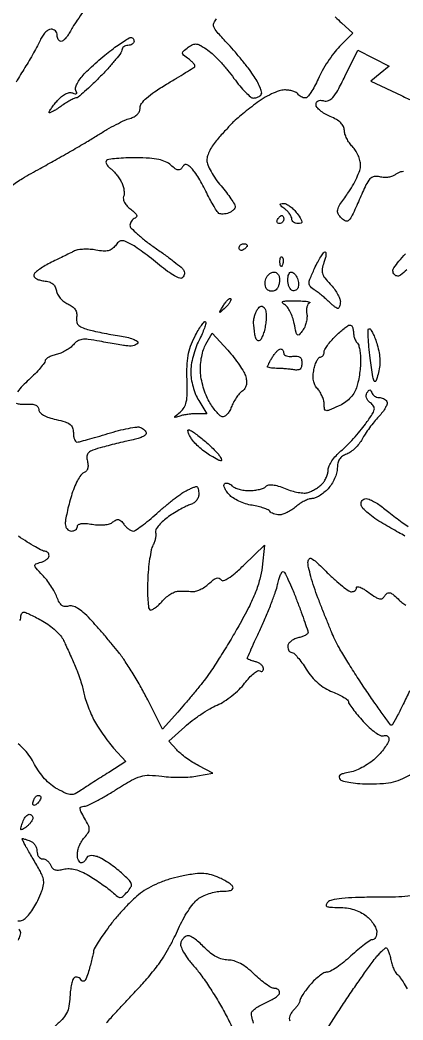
# Model space of a CAD drawing. Extents: x 0 to 102, y 0 to 135.
# Drawn here: x 72.15 to 80.16, y 53.14 to 74.05 of the extents above; entities that cross this region are included whole.
import ezdxf

# ---------------------------------------------------------------- set-up
doc = ezdxf.new("R2010")
doc.units = 0
doc.header["$MEASUREMENT"] = 0

msp = doc.modelspace()

# ---------------------------------------------------------------- linework, layer by layer
for points in [[(81.942555, 74.060804, 0.000008), (81.811531, 74.217701, 0.000008), (81.668242, 74.389272, 0.000009), (81.53325, 74.550898, -0.014905)], [(73.466642, 74.218763, 0.006157), (73.346284, 74.045792, 0.006068), (73.244554, 73.891688, 0.02334), (73.18706, 73.79235, -0.031384), (73.143311, 73.719489, -0.038676), (73.093438, 73.657915, -0.042602), (73.044855, 73.614653, -0.16199), (73.006823, 73.602, -0.153239), (72.975694, 73.61177, -0.098059), (72.949177, 73.639277, -0.080688), (72.931285, 73.680378, -0.062464), (72.9252, 73.7289, 0.100498), (72.915367, 73.777327, 0.098276), (72.88739, 73.818523, 0.097594), (72.845611, 73.846119, 0.097598), (72.796486, 73.8558, 0.143428), (72.739959, 73.839244, 0.055937), (72.676128, 73.787459, 0.049366), (72.615387, 73.712162, 0.043333), (72.567504, 73.62315, -0.018128), (72.514009, 73.510452, -0.007175), (72.432723, 73.359436, -0.00709), (72.3402, 73.198703, -0.008822), (72.249481, 73.0521, 0.007842), (72.15932, 72.907036, 0.006638), (72.068482, 72.750977, 0.006704)], [(78.740874, 74.112169, 0.013253), (78.872047, 73.986929), (79.108395, 73.772955), (78.829747, 73.490972, 0.031142), (78.710753, 73.354526, 0.017604), (78.58325, 73.175822, 0.017522), (78.466911, 72.985844, 0.027414), (78.3819, 72.814096, -0.020069), (78.309747, 72.662778, -0.028415), (78.232805, 72.534967, -0.02781), (78.160774, 72.441058, -0.216524), (78.111943, 72.418401, -0.073845), (78.069525, 72.424356, -0.053569), (78.025424, 72.442687, -0.053708), (77.986357, 72.469891, -0.075552), (77.9589, 72.5022, 0.139463), (77.923294, 72.534717, 0.043066), (77.855099, 72.561708, 0.039311), (77.769936, 72.580056, 0.034322), (77.678957, 72.585979, 0.083158), (77.564723, 72.566424, 0.027563), (77.406987, 72.501478, 0.026231), (77.234828, 72.40784, 0.02503), (77.0706, 72.295329, 0.004835), (76.917236, 72.176213, 0.005338), (76.771231, 72.057973, 0.004981), (76.648703, 71.954485, 0.027097), (76.586073, 71.8943, 0.002213), (76.53208, 71.835958, 0.000657), (76.450052, 71.746295, 0.000659), (76.358148, 71.645304, 0.000711), (76.268823, 71.546605, 0.03583), (76.187146, 71.441913, 0.032309), (76.118093, 71.323054, 0.033805), (76.070302, 71.20814, 0.081817), (76.0554, 71.117682, 0.098784), (76.074729, 71.020803, 0.027255), (76.142379, 70.880165, 0.026412), (76.23817, 70.725895, 0.024873), (76.3515, 70.57933, -0.011023), (76.464913, 70.440761, -0.014982), (76.560621, 70.310564, -0.011835), (76.633557, 70.199304, -0.140054), (76.6476, 70.150153, -0.134766), (76.637814, 70.114505, -0.062154), (76.60808, 70.076192, -0.054991), (76.564525, 70.041201, -0.050171), (76.513066, 70.015277, -0.040875), (76.456442, 69.998706, -0.040269), (76.397592, 69.99146, -0.043249), (76.345097, 69.993794, -0.106069), (76.308885, 70.006694, -0.109858), (76.272576, 70.042073, -0.010036), (76.205214, 70.149643, -0.012601), (76.129882, 70.283001, -0.00954), (76.053762, 70.432884, 0.012642), (75.973192, 70.58912, 0.012487), (75.884511, 70.741738, 0.012441), (75.800286, 70.871355, 0.046104), (75.738048, 70.946266, 0.028217), (75.668385, 71.008481, 0.141831), (75.620577, 71.028176, 0.212048), (75.580635, 71.01543, 0.072729), (75.540671, 70.967865, -0.101447), (75.498821, 70.92346, -0.20215), (75.452459, 70.913389, -0.114293), (75.393091, 70.939378, -0.023839), (75.304678, 71.012036, 0.07813), (75.193631, 71.084731, 0.053404), (75.050106, 71.131811, 0.037567), (74.854737, 71.15838, 0.013897), (74.57694, 71.167349, 0.010006), (74.358479, 71.163956, 0.014218), (74.164647, 71.151538, 0.01018), (74.005813, 71.133551, 0.164529), (73.958209, 71.110009, 0.203526), (73.945886, 71.079495, 0.105376), (73.955336, 71.038713, 0.075929), (73.985519, 70.993561, 0.048746), (74.032464, 70.951333, -0.041277), (74.090895, 70.900328, -0.020901), (74.155992, 70.827417, -0.020609), (74.217318, 70.746047, -0.028819), (74.264678, 70.668279, -0.042927), (74.298698, 70.58861, -0.038948), (74.319966, 70.501674, -0.041166), (74.32645, 70.420569, -0.091228), (74.315114, 70.359806, 0.143439), (74.310246, 70.30019, 0.075393), (74.336237, 70.229852, 0.062192), (74.389027, 70.157249, 0.045741), (74.463467, 70.091104, -0.025013), (74.54474, 70.024698, -0.095732), (74.583855, 69.972689, -0.228407), (74.584042, 69.934096, -0.192361), (74.55375, 69.906076, 0.080781), (74.513324, 69.882521, 0.065626), (74.479064, 69.845814, 0.066544), (74.455902, 69.802071, 0.088754), (74.448, 69.757908, 0.197878), (74.472448, 69.698552, 0.014387), (74.60332, 69.574013, 0.018374), (74.774183, 69.431525, 0.01279), (74.97675, 69.282969, -0.005511), (75.183641, 69.135825, -0.00738), (75.367783, 68.997577, -0.005332), (75.518514, 68.878302, -0.073816), (75.565427, 68.827269, -0.093613), (75.582563, 68.787767, -0.080411), (75.58538, 68.742498, -0.080156), (75.573761, 68.698521, -0.092041), (75.549199, 68.662759, -0.290758), (75.494891, 68.650644, -0.037631), (75.381224, 68.70163, -0.032342), (75.235807, 68.793111, -0.016791), (75.066272, 68.924629, 0.008058), (74.895514, 69.061937, 0.007834), (74.718828, 69.194992, 0.007767), (74.559919, 69.307066, 0.028671), (74.454697, 69.370339, 0.026776), (74.338934, 69.423505, 0.126831), (74.26712, 69.432505, 0.156637), (74.208156, 69.404862, 0.047608), (74.14179, 69.330181, -0.076377), (74.073421, 69.261597, -0.102991), (73.993958, 69.225226, -0.07631), (73.888801, 69.217677, -0.026203), (73.737081, 69.237984, 0.029507), (73.612376, 69.253837, 0.027059), (73.482986, 69.255564, 0.028078), (73.367371, 69.244326, 0.07513), (73.288588, 69.219695, -0.000035), (73.208441, 69.18069, -0.00001), (73.083589, 69.119942, -0.00001), (72.942522, 69.051311, -0.000011), (72.80401, 68.983931, 0.018858), (72.674295, 68.914668, 0.023514), (72.559684, 68.840367, 0.022745), (72.471277, 68.770659, 0.137872), (72.439445, 68.722453, 0.229369), (72.445261, 68.681572, 0.106892), (72.484819, 68.643555, 0.070684), (72.554235, 68.613266, 0.039053), (72.645234, 68.595553, -0.045411), (72.754795, 68.572781, -0.092376), (72.832522, 68.532323, -0.109217), (72.882364, 68.47182, -0.082618), (72.908415, 68.389541, 0.090897), (72.933702, 68.314013, 0.052006), (72.988815, 68.23487, 0.049636), (73.063163, 68.16429, 0.058237), (73.146287, 68.114025, -0.047558), (73.241091, 68.05942, -0.091825), (73.301841, 67.996776, -0.105186), (73.33119, 67.922715, -0.077886), (73.332272, 67.834385, 0.076169), (73.333089, 67.74189, 0.143146), (73.365005, 67.675007, 0.108649), (73.435505, 67.624169, 0.033478), (73.5597, 67.580045, 0.013799), (73.685758, 67.548281, 0.005442), (73.860824, 67.511266, 0.005381), (74.050959, 67.475345, 0.006703), (74.228403, 67.446245, -0.019982), (74.385053, 67.416263, -0.034839), (74.511382, 67.377362, -0.041775), (74.596734, 67.335936, -0.3706), (74.609103, 67.2993, -0.152906), (74.583646, 67.268308, -0.067326), (74.535245, 67.245212, -0.057613), (74.472961, 67.232867, -0.048534), (74.4057, 67.233972, -0.010257), (74.313815, 67.246352, -0.002463), (74.161946, 67.270761, -0.002528), (73.987855, 67.300528, -0.002504), (73.8135, 67.33215, 0.012995), (73.576672, 67.369988, 0.065814), (73.44321, 67.370121, 0.111132), (73.349452, 67.335706, 0.074863), (73.2636, 67.260013, -0.057237), (73.198241, 67.198179, -0.031016), (73.105636, 67.137331, -0.030463), (73.002423, 67.086398, -0.041877), (72.90405, 67.054473, 0.030496), (72.814961, 67.027784, 0.042718), (72.739741, 66.992609, 0.049767), (72.686911, 66.954713, 0.215518), (72.6714, 66.920398, -0.166522), (72.655688, 66.874528, -0.012815), (72.571995, 66.772223, -0.016455), (72.462629, 66.653452, -0.011778), (72.333, 66.52772, 0.015432), (72.203404, 66.400169, 0.02041), (72.094005, 66.275857, 0.018249)], [(71.960314, 70.572081, -0.031012), (72.198587, 70.734999, -0.010294), (72.566619, 70.944326, 0.003831), (72.883734, 71.119308, 0.002995), (73.225418, 71.313977, 0.003028), (73.541351, 71.499051, 0.007388), (73.7712, 71.640208, -0.010613), (73.964855, 71.757424, -0.010844), (74.161946, 71.86545, -0.010658), (74.336944, 71.951799, -0.043728), (74.448, 71.992296, 0.055266), (74.536631, 72.026947, 0.080609), (74.603564, 72.077196, 0.092355), (74.644997, 72.140195, 0.099722), (74.6595, 72.212187, -0.165051), (74.69062, 72.303893, -0.046567), (74.794658, 72.41616, -0.03384), (74.963706, 72.548092, -0.013854), (75.2094, 72.704654, 0.001478), (75.423168, 72.833548, 0.002174), (75.610153, 72.948163, 0.001007), (75.768819, 73.046814, 0.040886), (75.801467, 73.071121, 0.332932), (75.806235, 73.093907, 0.056818), (75.781584, 73.134114, 0.042736), (75.736353, 73.182769, 0.024747), (75.674567, 73.233448, -0.014948), (75.56981, 73.315993, -0.212449), (75.549363, 73.357801, -0.228764), (75.567533, 73.399198, -0.017404), (75.665734, 73.477416, -0.053388), (75.762767, 73.534417, -0.143072), (75.841342, 73.545509, -0.100164), (75.93067, 73.513544, -0.018871), (76.076345, 73.417886, -0.036967), (76.192896, 73.321167, -0.014313), (76.339911, 73.171241, -0.014079), (76.490593, 72.999028, -0.01692), (76.621997, 72.828601, 0.016997), (76.743404, 72.671189, 0.023077), (76.864014, 72.538331, 0.021073), (76.97078, 72.439782, 0.177649), (77.031243, 72.4176, 0.061654), (77.07845, 72.423443, 0.051228), (77.126038, 72.440743, 0.053291), (77.166903, 72.466222, 0.088536), (77.193905, 72.496383, 0.213246), (77.200486, 72.545431, 0.02796), (77.164272, 72.646925, 0.028492), (77.104582, 72.768746, 0.02023), (77.024652, 72.898233, 0.015566), (76.917008, 73.047555, 0.007565), (76.770794, 73.231779, 0.007495), (76.612682, 73.419119, 0.010727), (76.466501, 73.58004, -0.008707), (76.268095, 73.796687, -0.081961), (76.20124, 73.903203, -0.200651), (76.201166, 73.984643, -0.097876), (76.260047, 74.072533, 0.014474)], [(80.169035, 70.879875, 0.05418), (80.108347, 70.87116, 0.051457), (80.046963, 70.848495, 0.059117), (79.994548, 70.814555, -0.090958), (79.935388, 70.781362, -0.047403), (79.852864, 70.76159, -0.045006), (79.761507, 70.756976, -0.051651), (79.67506, 70.769396, 0.101884), (79.555146, 70.774536, 0.170704), (79.467493, 70.726834, 0.073151), (79.382743, 70.599772, 0.00871), (79.242928, 70.29065, -0.005777), (79.098085, 69.965345, -0.08311), (79.027271, 69.861008, -0.302304), (78.960008, 69.845859, -0.105333), (78.872535, 69.902608, -0.072865), (78.802618, 69.996529, -0.186332), (78.792136, 70.079268, -0.086452), (78.840023, 70.187986, -0.008856), (79.000476, 70.419976, 0.024704), (79.10371, 70.579836, 0.02451), (79.190968, 70.749511, 0.025256), (79.252274, 70.905035, 0.081426), (79.2702, 71.01438, 0.063778), (79.257887, 71.110519, 0.039129), (79.220497, 71.218624, 0.038686), (79.165779, 71.321574, 0.054938), (79.101, 71.4024, -0.043577), (79.036248, 71.479543, -0.036568), (78.981503, 71.571266, -0.03808), (78.943869, 71.663115, -0.078347), (78.9318, 71.739665, 0.115847), (78.912731, 71.820865, 0.083043), (78.857818, 71.896649, 0.063182), (78.765797, 71.966875, 0.032482), (78.6357, 72.031448, -0.033063), (78.522358, 72.087869, -0.041845), (78.426579, 72.155042, -0.047209), (78.359568, 72.222621, -0.173416), (78.3396, 72.278463, -0.11139), (78.350841, 72.328295, -0.170896), (78.381727, 72.359376, -0.126836), (78.433294, 72.369706, -0.050331), (78.50519, 72.358457, 0.165674), (78.602163, 72.365508, 0.115395), (78.691534, 72.430769, 0.053099), (78.792966, 72.577706, 0.009992), (78.943375, 72.867949), (79.215971, 73.420745), (79.543633, 73.253584), (79.871294, 73.086424), (79.677301, 72.929337), (79.483307, 72.772251), (80.123885, 72.468194, -0.003567), (80.373471, 72.347536, -0.005091)], [(80.237633, 68.823876, -0.012424), (80.105844, 68.715279, -0.167637), (80.047639, 68.6952, -0.107424), (80.009243, 68.703546, -0.099548), (79.976563, 68.727198, -0.095766), (79.954652, 68.762545, -0.091241), (79.947, 68.80413, -0.157357), (79.96726, 68.866912, -0.013365), (80.071354, 69.003547, -0.016678), (80.208181, 69.162375, -0.012127)], [(72.06843, 66.037011, 0.06266), (72.154717, 66.019493, 0.030208), (72.267698, 66.017826, -0.027559), (72.393173, 66.016639, -0.082639), (72.476383, 65.997203, -0.139016), (72.524173, 65.959293, -0.153518), (72.542648, 65.9034, 0.191415), (72.566911, 65.844848, 0.070209), (72.638985, 65.788968, 0.050284), (72.752357, 65.738497, 0.02506), (72.90405, 65.696802, -0.019512), (73.093909, 65.646873, -0.089405), (73.19487, 65.595015, -0.145404), (73.245887, 65.52492, -0.085301), (73.2636, 65.421852, 0.03692), (73.269129, 65.347076, 0.055607), (73.285834, 65.283955, 0.072929), (73.31029, 65.240783, 0.231451), (73.339289, 65.2266, 0.063601), (73.390571, 65.23315, 0.002993), (73.559292, 65.278041, 0.004892), (73.759242, 65.334633, 0.003493), (73.981949, 65.40172, -0.012236), (74.207754, 65.465455, -0.015976), (74.417253, 65.512014, -0.013574), (74.592094, 65.540155, -0.125363), (74.667661, 65.531275, -0.054878), (74.713071, 65.507861, -0.057499), (74.75152, 65.475438, -0.064087), (74.777686, 65.439352, -0.125491), (74.7864, 65.405177, -0.239761), (74.768824, 65.370632, -0.044166), (74.705633, 65.332646, -0.038848), (74.616767, 65.297634, -0.026558), (74.51145, 65.271353, 0.007566), (74.380384, 65.243886, 0.003476), (74.210408, 65.204327, 0.003441), (74.032095, 65.16022, 0.004754), (73.872727, 65.118015, 0.015031), (73.668297, 65.055124, 0.105797), (73.579473, 65.001962, 0.194533), (73.547048, 64.93244, 0.074648), (73.557555, 64.824326, -0.0473), (73.570956, 64.736476, -0.093764), (73.561844, 64.666854, -0.117467), (73.530312, 64.615536, -0.105273), (73.477843, 64.581446, 0.151143), (73.420306, 64.536196, 0.028396), (73.34975, 64.420489, 0.028069), (73.280213, 64.27072, 0.022474), (73.221965, 64.102649, 0.008816), (73.173131, 63.92691, 0.009536), (73.131872, 63.754081, 0.009113), (73.102069, 63.604792, 0.044734), (73.0944, 63.519245, 0.081063), (73.10399, 63.460484, 0.091799), (73.131677, 63.410592, 0.100712), (73.1729, 63.377234, 0.120475), (73.2213, 63.3654, 0.073775), (73.269789, 63.372594, 0.088083), (73.310923, 63.393503, 0.100601), (73.338421, 63.424586, 0.131691), (73.3482, 63.461069, -0.260384), (73.369256, 63.49876, -0.102463), (73.427114, 63.519727, -0.056153), (73.523348, 63.522738, -0.019992), (73.660101, 63.506124, 0.029541), (73.795607, 63.49228, 0.039039), (73.919575, 63.496657, 0.044796), (74.022357, 63.517798, 0.100418), (74.092256, 63.555311, -0.056711), (74.157325, 63.597889, -0.167221), (74.209572, 63.604972, -0.146469), (74.259587, 63.578455, -0.040286), (74.318431, 63.510257, 0.035832), (74.365405, 63.454826, 0.038216), (74.418875, 63.407952, 0.041314), (74.470769, 63.37536, 0.120124), (74.511627, 63.3654, 0.150034), (74.56408, 63.381502, 0.010013), (74.693995, 63.473412, 0.013724), (74.846104, 63.592244, 0.009804), (75.0099, 63.733101, -0.008201), (75.180807, 63.881029, -0.008503), (75.35445, 64.02146, -0.008266), (75.508687, 64.137863, -0.036028), (75.605688, 64.198401, -0.009836), (75.67995, 64.235774, -0.012344), (75.750254, 64.26733, -0.010559), (75.809969, 64.290911, -0.088978), (75.838338, 64.296, -0.274216), (75.856787, 64.28506, -0.05392), (75.872141, 64.247972, -0.043527), (75.882727, 64.195148, -0.027702), (75.8862, 64.132501, -0.097727), (75.872501, 64.063082, -0.080332), (75.832947, 63.998567, -0.074645), (75.771899, 63.945938, -0.06699), (75.69585, 63.911182, 0.040761), (75.603614, 63.874728, 0.014833), (75.479334, 63.808835, 0.014594), (75.347016, 63.72837, 0.016892), (75.226073, 63.643961, 0.026752), (75.121644, 63.556606, 0.037434), (75.039111, 63.467275, 0.041455), (74.98608, 63.387758, 0.216112), (74.981992, 63.33653, -0.098752), (74.989419, 63.28711, -0.037519), (74.980847, 63.217594, -0.035345), (74.959862, 63.141282, -0.036174), (74.928463, 63.0693, 0.069912), (74.892665, 62.969392, 0.013993), (74.859358, 62.782612, 0.01454), (74.832799, 62.561248, 0.013111), (74.818013, 62.330941, 0.011209), (74.814592, 62.109852, 0.016766), (74.822408, 61.916839, 0.01178), (74.837717, 61.760418, 0.22785), (74.863271, 61.720477, 0.246723), (74.90072, 61.717859, 0.044803), (74.963755, 61.752585, 0.03912), (75.037143, 61.81088, 0.026409), (75.111493, 61.887786, -0.034319), (75.191869, 61.968336, -0.033343), (75.283252, 62.037981, -0.035207), (75.371824, 62.08801, -0.094863), (75.441491, 62.106142, -0.013995), (75.509691, 62.108699, -0.007908), (75.592434, 62.108175, -0.007888), (75.675929, 62.105008, -0.012829), (75.746653, 62.099384, 0.096639), (75.820429, 62.105868, 0.040374), (75.914228, 62.141287, 0.037994), (76.011455, 62.19666, 0.040154), (76.097278, 62.265204, -0.02454), (76.190426, 62.34448, -0.085421), (76.260053, 62.381227, -0.164202), (76.31243, 62.380688, -0.172021), (76.352582, 62.348449, 0.347252), (76.404815, 62.329456, 0.062709), (76.504739, 62.377101, 0.037201), (76.646721, 62.483822, 0.012531), (76.837413, 62.659337), (77.261011, 63.0693), (77.210633, 62.612832, -0.037753), (77.162435, 62.35584, -0.029285), (77.073029, 62.08552, -0.02333), (76.932073, 61.773756, -0.011126), (76.723562, 61.386132, -0.00583), (76.537342, 61.066427, -0.005396), (76.338946, 60.742751, -0.005391), (76.156134, 60.458451, -0.017948), (76.02746, 60.2775, -0.006769), (75.905049, 60.122214, -0.003617), (75.749796, 59.933465, -0.0036), (75.588489, 59.743027, -0.005608), (75.446498, 59.581519), (75.124944, 59.223937), (74.819018, 59.835319, 0.012086), (74.679933, 60.097258, 0.009063), (74.514732, 60.378937, 0.009175), (74.349483, 60.638519, 0.02068), (74.212748, 60.8274, 0.006395), (74.076002, 60.996246, 0.004062), (73.912664, 61.189518, 0.004079), (73.749234, 61.376632, 0.007541), (73.612945, 61.525542, 0.02063), (73.469637, 61.665421, 0.048542), (73.349433, 61.753992, 0.069797), (73.247617, 61.796876, 0.142608), (73.161709, 61.794812, -0.099792), (73.085946, 61.786566, -0.144963), (73.023853, 61.811255, -0.102029), (72.970495, 61.874465, -0.034133), (72.919884, 61.98497, 0.035966), (72.870306, 62.092178, 0.018751), (72.794243, 62.218341, 0.01855), (72.706086, 62.342576, 0.026884), (72.61862, 62.44475, -0.00676), (72.482963, 62.590886, -0.150451), (72.458794, 62.642756, -0.344245), (72.479205, 62.677938, -0.031572), (72.581702, 62.71178, 0.046766), (72.648386, 62.736064, 0.056895), (72.7048, 62.771148, 0.067089), (72.74331, 62.81112, 0.159533), (72.756, 62.84988, 0.09171), (72.749467, 62.8852, 0.095918), (72.730766, 62.915222, 0.099466), (72.702873, 62.935313, 0.106884), (72.670098, 62.9424, -0.120938), (72.616211, 62.955628, -0.007566), (72.471055, 63.034276, -0.010816), (72.299836, 63.135358, -0.007798), (72.113133, 63.255169, -0.005845)], [(80.198644, 63.260529, -0.001908), (80.064138, 63.335494, -0.002283), (79.90492, 63.425989, -0.001868), (79.7355, 63.524152, -0.01943), (79.571536, 63.628724, -0.024426), (79.428721, 63.738521, -0.02376), (79.32056, 63.839643, -0.144033), (79.285147, 63.906779, -0.089641), (79.284072, 63.959174, -0.11911), (79.302364, 64.002998, -0.126553), (79.337581, 64.031858, -0.109118), (79.384406, 64.0422, -0.097325), (79.44879, 64.029548, -0.02577), (79.544073, 63.984736, -0.025139), (79.64931, 63.921453, -0.023495), (79.750159, 63.846578, 0.006652), (79.861722, 63.757768, 0.00364), (80.000695, 63.651738, 0.003626), (80.143439, 63.546076, 0.005771), (80.267232, 63.457994, 0.020329)], [(80.295155, 60.024122, -0.004112), (80.163113, 59.748278, -0.006641), (80.0457, 59.515959, -0.001941), (79.941167, 59.317654, -0.277241), (79.919433, 59.3046, -0.238057), (79.895654, 59.316602, -0.001391), (79.744855, 59.522048, -0.005367), (79.574336, 59.761067, -0.003339), (79.379248, 60.04485, -0.005671), (79.176549, 60.351392, -0.005792), (78.982307, 60.660311, -0.005636), (78.819785, 60.932388, -0.023944), (78.732394, 61.100537, -0.008224), (78.662365, 61.259489, -0.003029), (78.568623, 61.485947, -0.003001), (78.469218, 61.734529, -0.003603), (78.378791, 61.969618, -0.010009), (78.299012, 62.195165, -0.011267), (78.231615, 62.415043, -0.010585), (78.182599, 62.604064, -0.058205), (78.1704, 62.708501, -0.150852), (78.192432, 62.779863, -0.381308), (78.240983, 62.791915, -0.067691), (78.341757, 62.719906, -0.005554), (78.575156, 62.49507, 0.011793), (78.737688, 62.342364, 0.016221), (78.891225, 62.213509, 0.012879), (79.023095, 62.115323, 0.154785), (79.082756, 62.0964, 0.083364), (79.122033, 62.102994, 0.092815), (79.15539, 62.121995, 0.100565), (79.177695, 62.150298, 0.117284), (79.1856, 62.183533, -0.436454), (79.205533, 62.202018, -0.076831), (79.261429, 62.189007, -0.043031), (79.344618, 62.146953, -0.020646), (79.443741, 62.079814, 0.014572), (79.587208, 61.980075, 0.094505), (79.668262, 61.946766, 0.200593), (79.726178, 61.958174, 0.10711), (79.777685, 62.011614, -0.08997), (79.826255, 62.065557, -0.226562), (79.876645, 62.07644, -0.113838), (79.942253, 62.043968, -0.016976), (80.053747, 61.946133, 0.01587), (80.135478, 61.874093, 0.020217), (80.215448, 61.813264, 0.018597)], [(72.099346, 55.215333, 0.076861), (72.18059, 55.223678, 0.125154), (72.254666, 55.264608, 0.033884), (72.346668, 55.363514, 0.032078), (72.43923, 55.493892, 0.028466), (72.518475, 55.640226, 0.016458), (72.605175, 55.841634, 0.058369), (72.640861, 55.977434, 0.085936), (72.637421, 56.088065, 0.069552), (72.597593, 56.200155, 0.006992), (72.548901, 56.29051, 0.002848), (72.480254, 56.412104, 0.002817), (72.404976, 56.541982, 0.00359), (72.33403, 56.66085, -0.008411), (72.272444, 56.766332, -0.015179), (72.226121, 56.855033, -0.010599), (72.193953, 56.925224, -0.539611), (72.200899, 56.9358, -0.066347), (72.221082, 56.93311, -0.008128), (72.263983, 56.920716, -0.009507), (72.314676, 56.904112, -0.007718), (72.368381, 56.884449, -0.093632), (72.419543, 56.852861, -0.066804), (72.462891, 56.801138, -0.064844), (72.492197, 56.738009, -0.076427), (72.5022, 56.672949, 0.071927), (72.51105, 56.611749, 0.087015), (72.536818, 56.559844, 0.100408), (72.575108, 56.525144, 0.134835), (72.620049, 56.5128, -0.102258), (72.668996, 56.502684, -0.066775), (72.718595, 56.472887, -0.063166), (72.761302, 56.428872, -0.069547), (72.790037, 56.376927, 0.096204), (72.827, 56.317736, 0.132426), (72.879963, 56.28472, 0.098365), (72.954771, 56.277364, 0.036972), (73.058973, 56.295466, -0.068148), (73.17455, 56.308209, -0.054564), (73.29876, 56.291302, -0.046078), (73.43499, 56.243665, -0.027592), (73.586935, 56.163854, -0.01039), (73.718966, 56.08115, -0.008205), (73.85841, 55.986406, -0.008309), (73.985015, 55.894131, -0.020322), (74.07415, 55.821002, 0.016962), (74.187931, 55.726366, 0.168398), (74.245893, 55.706758, 0.187219), (74.300445, 55.728395, 0.021871), (74.394287, 55.823389, 0.050332), (74.469024, 55.924827, 0.223205), (74.475883, 55.99666, 0.116848), (74.424033, 56.07638, 0.010241), (74.244946, 56.240236, 0.018237), (74.118502, 56.343339, 0.016728), (73.981263, 56.440106, 0.017002), (73.853024, 56.518146, 0.051384), (73.759351, 56.558861, 0.039634), (73.677532, 56.577855, 0.075915), (73.610277, 56.577675, 0.107877), (73.562091, 56.559034, 0.167798), (73.535242, 56.524026, -0.067655), (73.517235, 56.487393, -0.065067), (73.489903, 56.456349, -0.070059), (73.457784, 56.435349, -0.110233), (73.42575, 56.4282, -0.217892), (73.396078, 56.441775, -0.07845), (73.37098, 56.482159, -0.059651), (73.35388, 56.541556, -0.040312), (73.3482, 56.611889, -0.063942), (73.358736, 56.693939, -0.0362), (73.391051, 56.788969, -0.035513), (73.438229, 56.881581, -0.048392), (73.494077, 56.956769, 0.033462), (73.574668, 57.058772, 0.149124), (73.597369, 57.130704, 0.116343), (73.578848, 57.212752, 0.016843), (73.498011, 57.36528, -0.010539), (73.422255, 57.503969, -0.103019), (73.404315, 57.567907, -0.314684), (73.423867, 57.600413, -0.105272), (73.481108, 57.6126, 0.108783), (73.556525, 57.629205, 0.010165), (73.728546, 57.713099, 0.012674), (73.931265, 57.823696, 0.00963), (74.147863, 57.954724, -0.010631), (74.479891, 58.154673, -0.058357), (74.671912, 58.23681, -0.077792), (74.85239, 58.260835, -0.027246), (75.114056, 58.24054, 0.019996), (75.300106, 58.223394, 0.014444), (75.508396, 58.218598, 0.014629), (75.706924, 58.225572, 0.030501), (75.860417, 58.244914), (76.1823, 58.305598), (75.886111, 58.457915, -0.02188), (75.760647, 58.529541, -0.01627), (75.628533, 58.618965, -0.016517), (75.509245, 58.71166, -0.035415), (75.425172, 58.79228), (75.260421, 58.974328), (75.59446, 59.27568, -0.021626), (75.747235, 59.401964, -0.014827), (75.93061, 59.532285, -0.01497), (76.115061, 59.647481, -0.02915), (76.269724, 59.726054, 0.040605), (76.417504, 59.805435, 0.02419), (76.579845, 59.921937, 0.024114), (76.731377, 60.054587, 0.037998), (76.846288, 60.183623, -0.02245), (76.942202, 60.298309, -0.03479), (77.035729, 60.387176, -0.038121), (77.11582, 60.443644, -0.279848), (77.160714, 60.443292, 0.100923), (77.190863, 60.432204, 0.177478), (77.216569, 60.437417, 0.167731), (77.233793, 60.45841, 0.08891), (77.2398, 60.491927, 0.149851), (77.227359, 60.532506, 0.069722), (77.190097, 60.573793, 0.059736), (77.135321, 60.609529, 0.05078), (77.0706, 60.633687, -0.012901), (77.005752, 60.652446, -0.020137), (76.951102, 60.672249, -0.015259), (76.908789, 60.691065, -0.288054), (76.9014, 60.702826, -0.104607), (76.905345, 60.721475, -0.000492), (76.985859, 60.902793, -0.00227), (77.078705, 61.108805, -0.00143), (77.188921, 61.348609, 0.008239), (77.303217, 61.606486, 0.008249), (77.408904, 61.86788, 0.008116), (77.493618, 62.098885, 0.0322), (77.534043, 62.24445, -0.019073), (77.560345, 62.349805, -0.029064), (77.591857, 62.438633, -0.028494), (77.624036, 62.504241, -0.270802), (77.649971, 62.5194, -0.282928), (77.680409, 62.500678, -0.006283), (77.759464, 62.339228, -0.012326), (77.847471, 62.141158, -0.007783), (77.940806, 61.90605, -0.002928), (78.029798, 61.667079, -0.004364), (78.104586, 61.456927, -0.001946), (78.16604, 61.277092, -0.088284), (78.171857, 61.238421, -0.239336), (78.158719, 61.21418, -0.034348), (78.1087, 61.184494, -0.032792), (78.040026, 61.155345, -0.022487), (77.9589, 61.13106, 0.052514), (77.878004, 61.101454, 0.061291), (77.809528, 61.056766, 0.071387), (77.76302, 61.004549, 0.147328), (77.7474, 60.952688, 0.064863), (77.75364, 60.90479, 0.082432), (77.77194, 60.864203, 0.098898), (77.799081, 60.837053, 0.148173), (77.830939, 60.8274, -0.196231), (77.875008, 60.809412, -0.019747), (77.954471, 60.725174, -0.022428), (78.043927, 60.612699, -0.015988), (78.134163, 60.479396, 0.033536), (78.2508, 60.319473, 0.039736), (78.381863, 60.186089, 0.041523), (78.526884, 60.079963, 0.043642), (78.685124, 60.001263, -0.017494), (78.812041, 59.94621, -0.025641), (78.919088, 59.888349, -0.023512), (78.99892, 59.834455, -0.236772), (79.0164, 59.799611, 0.151829), (79.029787, 59.75654, 0.009779), (79.10731, 59.64847, 0.013569), (79.207325, 59.521961, 0.009653), (79.325882, 59.385528, 0.022618), (79.453476, 59.256533, 0.032591), (79.578222, 59.155559, 0.034408), (79.685931, 59.090036, 0.214225), (79.748882, 59.086529, -0.09699), (79.792182, 59.094097, -0.140525), (79.829054, 59.082708, -0.144542), (79.853602, 59.053854, -0.104837), (79.8624, 59.012353, -0.12594), (79.846694, 58.950988, -0.025023), (79.786879, 58.85368, -0.025039), (79.703729, 58.744587, -0.021021), (79.605308, 58.637524, -0.039782), (79.484992, 58.534968, -0.028385), (79.335868, 58.439468, -0.028827), (79.182241, 58.364268, -0.053081), (79.049089, 58.324315, 0.016881), (78.906988, 58.292657, 0.096581), (78.837602, 58.259522, 0.277054), (78.821341, 58.220205, 0.160612), (78.845111, 58.173049, 0.139361), (78.91163, 58.135975, 0.019913), (79.066388, 58.10594, 0.02136), (79.25697, 58.085052, 0.01676), (79.46478, 58.078206, 0.019328), (79.746705, 58.089272, 0.042013), (79.960321, 58.124154, 0.045688), (80.153752, 58.191958, 0.027225), (80.37, 58.305336, 0.018231)], [(72.141254, 61.493867, 0.218756), (72.1638, 61.542934, -0.046733), (72.168468, 61.592768, -0.067625), (72.182438, 61.634667, -0.088899), (72.203022, 61.662648, -0.197816), (72.22725, 61.672008, -0.099603), (72.267088, 61.66308, -0.007096), (72.370723, 61.615145, -0.009769), (72.493296, 61.553351, -0.007211), (72.62657, 61.480386, -0.030659), (72.76231, 61.392105, -0.026973), (72.892458, 61.284281, -0.027927), (72.99928, 61.173932, -0.06975), (73.060071, 61.079927, -0.001516), (73.106789, 60.978527, -0.000673), (73.16784, 60.844475, -0.000666), (73.232114, 60.70234, -0.000899), (73.289846, 60.5736, -0.015326), (73.344297, 60.440797, -0.010314), (73.398627, 60.28614, -0.010395), (73.445042, 60.134164, -0.020214), (73.474602, 60.010813, 0.026488), (73.506123, 59.886195, 0.012686), (73.559016, 59.729775, 0.012538), (73.622632, 59.568878, 0.017473), (73.688087, 59.428584, 0.022238), (73.76823, 59.287286, 0.012434), (73.877438, 59.122505, 0.012386), (73.996337, 58.961105, 0.019655), (74.106779, 58.829717), (74.364598, 58.546393), (74.004449, 58.320523, 0.001956), (73.851264, 58.223615, 0.001617), (73.688777, 58.119189, 0.001632), (73.54036, 58.022436, 0.004381), (73.435562, 57.952309, -0.031737), (73.303905, 57.874274, -0.128976), (73.213678, 57.854566, -0.099936), (73.113287, 57.879207, -0.015118), (72.927962, 57.973377, -0.047428), (72.794025, 58.064059, -0.034279), (72.66306, 58.188154, -0.03336), (72.54621, 58.333512, -0.037253), (72.45443, 58.488045, 0.037779), (72.361416, 58.644281, 0.033428), (72.242398, 58.791659, 0.034045), (72.107574, 58.918922, 0.044124)], [(73.960376, 53.089811, -0.001661), (74.146403, 53.294991, -0.001576), (74.337094, 53.502598, -0.001563), (74.506937, 53.685193, -0.005551), (74.617472, 53.800688, 0.012321), (74.714416, 53.904767, 0.006164), (74.832077, 54.040841, 0.006115), (74.950454, 54.184739, 0.008981), (75.050659, 54.314332, 0.022511), (75.149184, 54.45983, 0.010687), (75.263408, 54.6553, 0.010569), (75.374352, 54.86515, 0.014734), (75.46399, 55.057687, -0.023194), (75.552975, 55.240665, -0.02081), (75.661559, 55.421552, -0.021332), (75.772729, 55.57567, -0.059249), (75.867063, 55.669905, -0.053983), (75.969084, 55.733676, -0.032655), (76.10124, 55.787307, -0.032398), (76.24136, 55.823899, -0.047704), (76.367902, 55.836, 0.021354), (76.49154, 55.841283, 0.074289), (76.569113, 55.85975, 0.185067), (76.601859, 55.890134, 0.258105), (76.599965, 55.929232, 0.092724), (76.560634, 55.972438, 0.021635), (76.479607, 56.028363, 0.021584), (76.379194, 56.085549, 0.019692), (76.27115, 56.135777, 0.041693), (76.109202, 56.188089, 0.054293), (75.954626, 56.206826, 0.040705), (75.768267, 56.193906, 0.013162), (75.495798, 56.145195, 0.02583), (75.268004, 56.085844, 0.023685), (75.040701, 56.001869, 0.02459), (74.833422, 55.901634, 0.038022), (74.666641, 55.793411, 0.027756), (74.518833, 55.66711, 0.012902), (74.340901, 55.488106, 0.012737), (74.163268, 55.290062, 0.017349), (74.014121, 55.102173, 0.006663), (73.888602, 54.92744, 0.009612), (73.782671, 54.769359, 0.005833), (73.698368, 54.634742, 0.136028), (73.686128, 54.591762, -0.050579), (73.681549, 54.549572, -0.004707), (73.658809, 54.447206, -0.006016), (73.629006, 54.325439, -0.004689), (73.59379, 54.193827, -0.016738), (73.549088, 54.051489, -0.07136), (73.508024, 53.972661, -0.235157), (73.470212, 53.952679, -0.266408), (73.434521, 53.972016, 0.071731), (73.402753, 54.009979, 0.086898), (73.363403, 54.034508, 0.100383), (73.322791, 54.042065, 0.135177), (73.287071, 54.031606, 0.17239), (73.255127, 53.991762, 0.02644), (73.226462, 53.89264, 0.026936), (73.204317, 53.767229, 0.020443), (73.193149, 53.628001, -0.035106), (73.17158, 53.431539, -0.075924), (73.12229, 53.288146, -0.068237), (73.028717, 53.156771, -0.024042), (72.861886, 52.995791, -0.022934)], [(80.325627, 55.74293, -0.041043), (80.068954, 55.715472, -0.006133), (79.549432, 55.7091, 0.007962), (79.161358, 55.70292, 0.019225), (78.8751, 55.682765, 0.022008), (78.670347, 55.651243, 0.148169), (78.580762, 55.60335, 0.120704), (78.549765, 55.552267, 0.381547), (78.564889, 55.518747, 0.094592), (78.639864, 55.501245, 0.010179), (78.818871, 55.4976, -0.035669), (78.979388, 55.486134, -0.039367), (79.131285, 55.451958, -0.041431), (79.268605, 55.396662, -0.050263), (79.385691, 55.32226, -0.040774), (79.470981, 55.243119, -0.03972), (79.54312, 55.150527, -0.042533), (79.592919, 55.05882, -0.103479), (79.6086, 54.98386, -0.051071), (79.60221, 54.921467, -0.071014), (79.583193, 54.868699, -0.091089), (79.555123, 54.833222, -0.181906), (79.52211, 54.8208, 0.149744), (79.471091, 54.80517, 0.011597), (79.353184, 54.721395, 0.015044), (79.215425, 54.612023, 0.0109), (79.068499, 54.4824, -0.016401), (78.918331, 54.352826, -0.020614), (78.770719, 54.243405, -0.019238), (78.642092, 54.163085, -0.130668), (78.57031, 54.144, 0.128036), (78.505477, 54.127122, 0.0325), (78.413405, 54.06754, 0.030983), (78.313695, 53.983338, 0.027024), (78.22022, 53.883709, 0.012615), (78.136342, 53.778761, 0.016596), (78.065537, 53.678709, 0.014095), (78.01239, 53.592889, 0.132338), (78.0012, 53.551352, -0.115357), (77.992699, 53.514996, -0.028788), (77.962339, 53.461594, -0.027877), (77.919543, 53.40293, -0.024856), (77.868906, 53.346992, 0.049186), (77.8222, 53.290067, 0.059573), (77.79095, 53.228517, 0.070398), (77.778847, 53.1718, 0.157085), (77.789299, 53.129449, 0.092986)], [(72.113878, 54.81317, 0.01693), (72.153266, 54.911238, 0.086483), (72.163484, 54.96885, 0.138124), (72.152208, 55.009352, 0.098731), (72.120217, 55.044188, 0.084762)], [(77.033907, 53.079884, -0.00781), (76.994405, 53.215132, -0.067238), (76.986, 53.27735, -0.191423), (77.004972, 53.325088, -0.040231), (77.072979, 53.386421, -0.036789), (77.168726, 53.449134, -0.027645), (77.2821, 53.504048, 0.023883), (77.395497, 53.557924, 0.032884), (77.491221, 53.617543, 0.034495), (77.560185, 53.674665, 0.205336), (77.5782, 53.716683, 0.127278), (77.569426, 53.750593, 0.100756), (77.544735, 53.779481, 0.089566), (77.507801, 53.798901, 0.076506), (77.464278, 53.8056, -0.134233), (77.402528, 53.822482, -0.020421), (77.29426, 53.892579, -0.021627), (77.170553, 53.988325, -0.01722), (77.045471, 54.1017, 0.026118), (76.896466, 54.232008, 0.042581), (76.756184, 54.324162, 0.050828), (76.623735, 54.379311, 0.073375), (76.498421, 54.3978, -0.067534), (76.378317, 54.414096, -0.053079), (76.256004, 54.462353, -0.047201), (76.133556, 54.541908, -0.03409), (76.0131, 54.6516, 0.019313), (75.912525, 54.748772, 0.023895), (75.811403, 54.830846, 0.023289), (75.721915, 54.890432, 0.136048), (75.667923, 54.9054, 0.114726), (75.625067, 54.895435, 0.065756), (75.580689, 54.865835, 0.060273), (75.541584, 54.822212, 0.061085), (75.514217, 54.770711, 0.171932), (75.512134, 54.690185, 0.047079), (75.563384, 54.571863, 0.036561), (75.658137, 54.425946, 0.018195), (75.797746, 54.255199, -0.025939), (75.950607, 54.062223, -0.01096), (76.136235, 53.788631, -0.01081), (76.322178, 53.48711, -0.013879), (76.479322, 53.201653, -0.015748), (76.623816, 52.897868, -0.010361)], [(78.602786, 53.004279, -0.003718), (78.796255, 53.307065, -0.004231), (78.986153, 53.5941, -0.00294), (79.172498, 53.867172, -0.003288), (79.355294, 54.128005, -0.003028), (79.513795, 54.3482, -0.017422), (79.602407, 54.46125, -0.012348), (79.666923, 54.534168, -0.017364), (79.728239, 54.595685, -0.01367), (79.781303, 54.642695, -0.176199), (79.805789, 54.6516, -0.286867), (79.825446, 54.63931, -0.020292), (79.852588, 54.577331, -0.023727), (79.880081, 54.495665, -0.015273), (79.904487, 54.39877, 0.02379), (79.931602, 54.29837, 0.027395), (79.967117, 54.20574, 0.028088), (80.005366, 54.131741, 0.121594), (80.039718, 54.096683, -0.105135), (80.081424, 54.056798, -0.010154), (80.158387, 53.938792, -0.012549), (80.244629, 53.792444, -0.009598)]]:
    msp.add_lwpolyline(points, format="xyb")
for points in [[(74.46915, 73.684246, -0.134038), (74.493338, 73.678598, -0.104832), (74.513962, 73.661057, -0.090863), (74.527829, 73.634149, -0.073793), (74.5326, 73.602, -0.148195), (74.522823, 73.569737, -0.098894), (74.495323, 73.542251, -0.082425), (74.454214, 73.523719, -0.064853), (74.4057, 73.5174, 0.074311), (74.357213, 73.510154, 0.088383), (74.316077, 73.489102, 0.100643), (74.288578, 73.457804, 0.130803), (74.2788, 73.421067, -0.161595), (74.259734, 73.363615, -0.010076), (74.148331, 73.220367, -0.01406), (74.004802, 73.053131, -0.009919), (73.83465, 72.873109, -0.007306), (73.659273, 72.699917, -0.010782), (73.499954, 72.553578, -0.006293), (73.363119, 72.436248, -0.168849), (73.31896, 72.419542, 0.107312), (73.277884, 72.409449, 0.013481), (73.196257, 72.366776, 0.015347), (73.101032, 72.309778, 0.012182), (73.00171, 72.242639, -0.012055), (72.907412, 72.178862, -0.022944), (72.828177, 72.133002, -0.024778), (72.769327, 72.106065, -0.530342), (72.756, 72.115096, -0.143577), (72.764261, 72.143271, -0.011191), (72.808554, 72.209027, -0.014545), (72.866379, 72.286005, -0.010588), (72.934908, 72.368276, -0.039198), (73.016847, 72.448807, -0.058442), (73.100724, 72.503957, -0.072181), (73.179115, 72.530002, -0.136606), (73.244887, 72.523743, 0.030682), (73.300054, 72.506371, 0.214658), (73.327156, 72.511279, 0.336112), (73.333987, 72.531876, 0.056383), (73.315066, 72.571969, -0.20613), (73.306864, 72.627358, -0.051899), (73.339995, 72.714513, -0.043332), (73.40317, 72.816732, -0.029077), (73.491538, 72.922003, -0.015591), (73.606575, 73.036524, -0.007816), (73.75858, 73.1743, -0.007753), (73.920412, 73.312054, -0.011364), (74.0673, 73.427703, -0.007946), (74.20155, 73.525247, -0.011069), (74.324933, 73.607916, -0.0077), (74.429832, 73.672632, -0.125733)], [(77.6628, 70.212651, -0.119647), (77.722084, 70.198274, -0.041672), (77.797073, 70.151326, -0.038526), (77.874168, 70.083753, -0.036254), (77.9417, 70.003841, -0.010492), (78.024407, 69.885044, -0.122168), (78.04335, 69.832175, -0.357153), (78.024928, 69.804369, -0.075039), (77.96285, 69.795, -0.072033), (77.912847, 69.802241, -0.087077), (77.870437, 69.823324, -0.100421), (77.842085, 69.854653, -0.134652), (77.832, 69.891423, 0.11302), (77.821727, 69.936292, 0.04167), (77.78851, 69.992536, 0.038672), (77.7406, 70.050108, 0.037549), (77.68395, 70.100233, -0.011769), (77.607443, 70.161201, -0.173834), (77.590344, 70.190371, -0.423821), (77.602845, 70.20804, -0.038274)], [(77.625493, 69.9642, -0.210953), (77.639759, 69.957901, -0.081139), (77.651841, 69.939349, -0.061769), (77.660064, 69.911989, -0.042167), (77.6628, 69.8796, -0.105053), (77.655942, 69.84732, -0.099167), (77.636482, 69.819851, -0.09642), (77.607407, 69.80144, -0.093332), (77.573207, 69.795, -0.108972), (77.543179, 69.801623, -0.182303), (77.525291, 69.819851, -0.161196), (77.522659, 69.847274, -0.082592), (77.5359, 69.8796, -0.029505), (77.558657, 69.911983, -0.035638), (77.583786, 69.939349, -0.038439), (77.607665, 69.958655, -0.151918)], [(76.8168, 69.372, -0.042167), (76.849189, 69.369264, -0.061769), (76.876549, 69.361041, -0.081139), (76.895101, 69.348959, -0.210953), (76.9014, 69.334693, -0.151918), (76.895855, 69.316865, -0.038439), (76.876549, 69.292986, -0.035638), (76.849183, 69.267857, -0.029505), (76.8168, 69.2451, -0.082592), (76.784474, 69.231859, -0.161196), (76.757051, 69.234491, -0.182303), (76.738823, 69.252379, -0.108972), (76.7322, 69.282407, -0.093332), (76.73864, 69.316607, -0.09642), (76.757051, 69.345682, -0.099167), (76.78452, 69.365142, -0.105053)], [(78.527856, 69.200617, -0.386066), (78.545461, 69.185749, -0.060225), (78.546072, 69.136097, -0.041573), (78.532129, 69.064028, -0.022284), (78.503708, 68.977908, 0.045625), (78.467848, 68.849401, 0.115721), (78.472611, 68.753198, 0.095917), (78.520941, 68.658321, 0.025405), (78.632702, 68.529129, -0.02892), (78.714793, 68.432876, -0.029955), (78.784191, 68.328879, -0.031396), (78.832847, 68.232084, -0.101094), (78.8472, 68.161821, -0.031989), (78.843681, 68.10688, -0.049339), (78.832999, 68.06053, -0.063472), (78.817429, 68.028451, -0.25325), (78.798857, 68.0184, -0.135738), (78.772846, 68.025594, -0.021283), (78.727992, 68.055123, -0.022334), (78.676907, 68.095548, -0.017828), (78.625499, 68.143415, 0.015835), (78.565129, 68.200078, 0.008026), (78.485806, 68.26771, 0.007964), (78.401619, 68.334962, 0.011773), (78.325501, 68.390993, -0.038852), (78.223082, 68.475296, -0.194376), (78.193332, 68.541826, -0.109014), (78.209796, 68.631969, -0.008613), (78.30851, 68.855995, -0.013573), (78.373498, 68.987361, -0.020067), (78.438114, 69.098484, -0.015898), (78.496384, 69.183912, -0.230148)], [(77.629312, 69.095287, -0.126455), (77.645661, 69.067629, -0.060344), (77.652358, 69.026572, -0.05415), (77.649192, 68.979403, -0.051402), (77.635991, 68.933138, -0.054073), (77.617248, 68.897887, -0.470617), (77.60183, 68.896428, -0.168741), (77.589874, 68.921111, -0.018894), (77.584879, 68.98425, -0.028489), (77.585809, 69.043147, -0.077125), (77.595176, 69.083754, -0.208169), (77.610797, 69.099197, -0.296942)], [(77.460351, 68.7798, -0.138142), (77.505291, 68.767142, -0.100135), (77.543582, 68.731564, -0.085884), (77.569363, 68.67835, -0.070064), (77.5782, 68.615593, -0.050731), (77.571382, 68.548565, -0.047919), (77.551183, 68.482924, -0.051509), (77.521481, 68.428192, -0.104651), (77.486229, 68.394544, -0.095066), (77.445062, 68.37886, -0.077233), (77.397773, 68.377901, -0.076058), (77.351747, 68.39142, -0.08719), (77.314255, 68.417705, -0.10536), (77.28764, 68.458734, -0.062324), (77.273653, 68.515639, -0.058233), (77.27364, 68.57886, -0.06265), (77.288378, 68.638753, -0.067116), (77.317868, 68.692679, -0.062433), (77.361221, 68.738368, -0.066608), (77.411257, 68.769313, -0.10561)], [(77.822949, 68.7798, -0.14484), (77.855628, 68.770131, -0.059609), (77.89147, 68.74028, -0.052194), (77.92478, 68.696735, -0.045603), (77.950123, 68.645266, -0.045637), (77.966293, 68.587998, -0.042257), (77.97236, 68.527237, -0.044997), (77.96822, 68.472045, -0.097498), (77.953329, 68.432386, -0.099571), (77.928836, 68.406203, -0.098068), (77.895998, 68.391352, -0.097818), (77.859906, 68.390117, -0.098508), (77.826154, 68.402713, -0.117332), (77.795927, 68.433047, -0.048963), (77.770534, 68.485324, -0.04485), (77.753229, 68.549168, -0.043792), (77.7474, 68.615593, -0.044058), (77.75295, 68.678452, -0.063859), (77.769592, 68.731564, -0.083649), (77.794074, 68.767494, -0.204213)], [(76.554762, 68.224038, -0.289503), (76.560435, 68.198882, -0.049795), (76.538554, 68.152561, -0.040938), (76.498257, 68.09643, -0.025624), (76.44276, 68.037536, -0.001428), (76.338741, 67.938473, -0.406252), (76.327768, 67.938623, -0.342804), (76.326259, 67.950642, -0.001303), (76.402293, 68.078003, -0.024195), (76.448148, 68.146608, -0.042367), (76.493282, 68.197833, -0.056956), (76.531568, 68.226942, -0.342991)], [(77.9166, 68.178348, -0.009667), (78.056703, 68.174127, -0.024516), (78.158017, 68.164118, -0.069724), (78.204102, 68.15053, -0.656672), (78.203846, 68.13567, 0.160916), (78.170651, 68.107107, 0.072076), (78.148109, 68.05338, 0.060462), (78.138889, 67.984247, 0.04908), (78.145337, 67.909699, -0.064583), (78.149972, 67.826094, -0.041171), (78.134827, 67.729744, -0.040859), (78.103785, 67.636033, -0.058825), (78.060484, 67.560243, -0.025972), (77.986476, 67.470299, -0.398754), (77.949863, 67.467677, -0.169134), (77.921806, 67.513612, -0.006947), (77.882941, 67.705993, 0.036488), (77.850166, 67.830003, 0.0363), (77.799668, 67.948153, 0.038701), (77.740165, 68.044376, 0.103312), (77.680548, 68.098128, -0.10957), (77.6386, 68.1369, -0.498454), (77.647427, 68.163681, -0.077023), (77.725874, 68.177459, -0.007725)], [(77.253538, 68.038502, -0.143992), (77.282, 67.986326, -0.037315), (77.29538, 67.890522, -0.034473), (77.294824, 67.773358, -0.027952), (77.278586, 67.648719, -0.022223), (77.251049, 67.531052, -0.033464), (77.215809, 67.431816, -0.035576), (77.178417, 67.359862, -0.260788), (77.145785, 67.3416, -0.158795), (77.116273, 67.351215, -0.086861), (77.089579, 67.378877, -0.071535), (77.069656, 67.419966, -0.056437), (77.060025, 67.4685, 0.004702), (77.054801, 67.524791, 0.003133), (77.047805, 67.589187, 0.003154), (77.040232, 67.651574, 0.006173), (77.033273, 67.70115, -0.067392), (77.032386, 67.752704, -0.027407), (77.044435, 67.821994, -0.02651), (77.065745, 67.896109, -0.030531), (77.093986, 67.964033, -0.045551), (77.132307, 68.027085, -0.124883), (77.172352, 68.059812, -0.184543), (77.21305, 68.062735, -0.123656)], [(76.024904, 67.738696, -0.268645), (76.03354, 67.706295, -0.016837), (76.003342, 67.607999, -0.021178), (75.956141, 67.487764, -0.013827), (75.892102, 67.353168, 0.031553), (75.825053, 67.198335, 0.022035), (75.768529, 67.016582, 0.02231), (75.729677, 66.836804, 0.042328), (75.717316, 66.68932, 0.042344), (75.729571, 66.546545, 0.026159), (75.766784, 66.382116, 0.026149), (75.821006, 66.222336, 0.042046), (75.885273, 66.09375), (76.052913, 65.8188), (75.849576, 65.8188, 0.020065), (75.760405, 65.81522, 0.014057), (75.660447, 65.804346, 0.014211), (75.565137, 65.788485, 0.028543), (75.491269, 65.769594, -0.005801), (75.394457, 65.740085, -0.527594), (75.384696, 65.748088, -0.199835), (75.394577, 65.767005, -0.002665), (75.498508, 65.852723, 0.086171), (75.580035, 65.946704, 0.083933), (75.626035, 66.063509, 0.049541), (75.644886, 66.23626, 0.011482), (75.641001, 66.528906, -0.017449), (75.64062, 66.812152, -0.035965), (75.663929, 67.032375, -0.041305), (75.715567, 67.226555, -0.032329), (75.801944, 67.426875, -0.013474), (75.874266, 67.559671, -0.023779), (75.941961, 67.664547, -0.022124), (75.999338, 67.737722, -0.436706)], [(79.03755, 67.670874, -0.132933), (79.062559, 67.667821, -0.102685), (79.085468, 67.652468, -0.089445), (79.102763, 67.62704, -0.073763), (79.111575, 67.5954, 0.000823), (79.116391, 67.557377, 0.000514), (79.12215, 67.512871, 0.000516), (79.127914, 67.469035, 0.00094), (79.132725, 67.43325, 0.055489), (79.141352, 67.398947, 0.031558), (79.158832, 67.359842, 0.031142), (79.181679, 67.322217, 0.044385), (79.20675, 67.29225, -0.132819), (79.231418, 67.249296, -0.022418), (79.251562, 67.155884, -0.023147), (79.265549, 67.041106, -0.018748), (79.2702, 66.917124, -0.022981), (79.263874, 66.779559, -0.015503), (79.244605, 66.623582, -0.015637), (79.216505, 66.473584, -0.029751), (79.183068, 66.355503, -0.060664), (79.126859, 66.241078, -0.051192), (79.041966, 66.136115, -0.048324), (78.932231, 66.045206, -0.042454), (78.802368, 65.972495, -0.007327), (78.613833, 65.890348, -0.133971), (78.54953, 65.881948, -0.326375), (78.517434, 65.912909, -0.043136), (78.5088, 66.012805, 0.062907), (78.499045, 66.090031, 0.036243), (78.469182, 66.179026, 0.035635), (78.425566, 66.265436, 0.049259), (78.37393, 66.335207, -0.064631), (78.316261, 66.41834, -0.072382), (78.284444, 66.510363, -0.06393), (78.277971, 66.616881, -0.037319), (78.296052, 66.743718, -0.026918), (78.323561, 66.843104, -0.038891), (78.359179, 66.926977, -0.044076), (78.397163, 66.986573, -0.232897), (78.430922, 67.0032, 0.130772), (78.460621, 67.011103, 0.100645), (78.485923, 67.033328, 0.088393), (78.502942, 67.066576, 0.07433), (78.5088, 67.105764, -0.129582), (78.522914, 67.159311, -0.024919), (78.577141, 67.244797, -0.025028), (78.652383, 67.34072, -0.020784), (78.74145, 67.435039, -0.010747), (78.835184, 67.522532, -0.014225), (78.924397, 67.597833, -0.011565), (79.001225, 67.656172, -0.121463)], [(79.452348, 67.5954, -0.261665), (79.482908, 67.578231, -0.02239), (79.527765, 67.496573, -0.025047), (79.574678, 67.387881, -0.016572), (79.618006, 67.258966, -0.027668), (79.658153, 67.091856, -0.037094), (79.67468, 66.936972, -0.03957), (79.667761, 66.789739, -0.039712), (79.63773, 66.645616, -0.024209), (79.587021, 66.499114, -0.648902), (79.556146, 66.497941, -0.078028), (79.528324, 66.587312, -0.002256), (79.472072, 66.98205, -0.009744), (79.444295, 67.217249, -0.016482), (79.431387, 67.415228, -0.010573), (79.429652, 67.572933, -0.411246)], [(76.491921, 67.145442, -0.017839), (76.619412, 66.995074, -0.017777), (76.736015, 66.83583, -0.01793), (76.827737, 66.689733, -0.064076), (76.870286, 66.588187, -0.048628), (76.887065, 66.491392, -0.083329), (76.879571, 66.410006, -0.093641), (76.847183, 66.342063, -0.077116), (76.790301, 66.285193, 0.059682), (76.731835, 66.230661, 0.026649), (76.668235, 66.146598, 0.025918), (76.609653, 66.049439, 0.03187), (76.565806, 65.953079, -0.042171), (76.524277, 65.866581, -0.060303), (76.472657, 65.79901, -0.077739), (76.419407, 65.759131, -0.205156), (76.372905, 65.755265, -0.113322), (76.322267, 65.786133, -0.023462), (76.250622, 65.86292, -0.023536), (76.174194, 65.962051, -0.020286), (76.103302, 66.072857, -0.038704), (76.038734, 66.206107, -0.022721), (75.981559, 66.37389, -0.022635), (75.939397, 66.547895, -0.035542), (75.920769, 66.700565, -0.035193), (75.92376, 66.850054, -0.027345), (75.947277, 67.01106, -0.028028), (75.986298, 67.160292, -0.054775), (76.036502, 67.272342), (76.169619, 67.499184)], [(77.59855, 67.1724, -0.138727), (77.623051, 67.165469, -0.100079), (77.643927, 67.145987, -0.085683), (77.657983, 67.116848, -0.069742), (77.6628, 67.082482, 0.217378), (77.67751, 67.050246, 0.098531), (77.718715, 67.026753, 0.070386), (77.780261, 67.015476, 0.044738), (77.85315, 67.019032, -0.046536), (77.944987, 67.023182, -0.149998), (78.001865, 67.002702, -0.169775), (78.033316, 66.955836, -0.063764), (78.0435, 66.8763, -0.060776), (78.034074, 66.79904, -0.16016), (78.004796, 66.752385, -0.157973), (77.953231, 66.731825, -0.058681), (77.8743, 66.73587, 0.013752), (77.795817, 66.747003, 0.007475), (77.698887, 66.756579, 0.007442), (77.599933, 66.763381, 0.011692), (77.51475, 66.765969, -0.017047), (77.441783, 66.768968, -0.027726), (77.380315, 66.777042, -0.026722), (77.334476, 66.788235, -0.330803), (77.3244, 66.801797, -0.111281), (77.329193, 66.823066, -0.00869), (77.355229, 66.875527, -0.011509), (77.389152, 66.937465, -0.008539), (77.42935, 67.004348, -0.025493), (77.474243, 67.068686, -0.032162), (77.522345, 67.123035, -0.033732), (77.567089, 67.16185, -0.163206)], [(79.504239, 66.258783, 0.092723), (79.525787, 66.219957, 0.070101), (79.561893, 66.18704, 0.068686), (79.606521, 66.164812, 0.081417), (79.652957, 66.1572, -0.0646), (79.700723, 66.151003, -0.051841), (79.74925, 66.132647, -0.053423), (79.791251, 66.105609, -0.084831), (79.819472, 66.073615, -0.220555), (79.825156, 66.026247, -0.044166), (79.790919, 65.945945, -0.039112), (79.730746, 65.851958, -0.027706), (79.649728, 65.756365, 0.01826), (79.555792, 65.649682, 0.012414), (79.456522, 65.521931, 0.012523), (79.366742, 65.393673, 0.024433), (79.302911, 65.286416, -0.044618), (79.240439, 65.190466, -0.034184), (79.156505, 65.097552, -0.035072), (79.065122, 65.020943, -0.066157), (78.980623, 64.97528, 0.062651), (78.891916, 64.92814, 0.093189), (78.830781, 64.865264, 0.090539), (78.795541, 64.783046, 0.056145), (78.78375, 64.678374, -0.06955), (78.769768, 64.578345, -0.036979), (78.726609, 64.460723, -0.035951), (78.663685, 64.344846, -0.046244), (78.589228, 64.249259, -0.032791), (78.50435, 64.170021, -0.033325), (78.410279, 64.103024, -0.035306), (78.320935, 64.056322, -0.103132), (78.253198, 64.0422, 0.08507), (78.18535, 64.030572, 0.031591), (78.09595, 63.992497, 0.0302), (78.001691, 63.937754, 0.031986), (77.9166, 63.873, -0.034011), (77.83079, 63.808246, -0.031019), (77.734385, 63.753502, -0.03242), (77.641942, 63.715546, -0.081376), (77.570248, 63.7038, -0.044334), (77.509017, 63.70924, -0.04512), (77.450078, 63.725387, -0.049212), (77.40175, 63.749086, -0.116258), (77.373568, 63.777288, 0.151478), (77.337297, 63.808879, 0.022441), (77.245728, 63.844501, 0.023576), (77.130303, 63.877566, 0.018322), (77.002148, 63.902905, -0.037986), (76.865983, 63.935434, -0.031036), (76.726449, 63.989953, -0.032068), (76.603876, 64.056701, -0.068222), (76.521391, 64.126036, -0.03327), (76.466299, 64.195711, -0.0498), (76.428926, 64.263635, -0.063071), (76.412776, 64.320325, -0.238616), (76.423929, 64.354329, -0.170339), (76.453456, 64.368518, -0.09431), (76.493798, 64.365383, -0.074863), (76.538788, 64.345558, -0.05528), (76.58133, 64.31151, 0.094239), (76.637918, 64.273005, 0.035017), (76.729072, 64.240807, 0.033182), (76.835954, 64.218785, 0.034229), (76.9437, 64.2114, 0.029849), (77.050447, 64.217778, 0.03097), (77.154343, 64.236822, 0.03258), (77.241538, 64.264593, 0.103346), (77.292502, 64.297942, -0.153167), (77.350449, 64.328215, -0.072865), (77.435436, 64.330934, -0.049804), (77.549117, 64.306344, -0.020812), (77.696332, 64.251912, 0.028737), (77.829734, 64.204974, 0.02841), (77.968148, 64.173432, 0.029628), (78.092105, 64.159991, 0.089262), (78.176109, 64.170912, 0.038754), (78.247579, 64.199857, 0.022712), (78.328291, 64.244759, 0.022623), (78.405404, 64.297327, 0.03547), (78.465999, 64.349885, 0.056031), (78.514778, 64.41102, 0.038792), (78.555976, 64.489394, 0.039122), (78.584117, 64.572033, 0.062584), (78.5934, 64.645905, -0.111877), (78.611572, 64.726101, -0.037596), (78.671653, 64.830837, -0.0352), (78.757851, 64.94046, -0.033658), (78.859793, 65.038679, 0.022088), (78.979459, 65.148754, 0.011295), (79.120122, 65.296642, 0.011201), (79.25844, 65.455826, 0.016517), (79.371935, 65.60208, 0.00964), (79.513318, 65.805391, 0.088506), (79.55619, 65.903547, 0.206239), (79.544027, 65.973766, 0.090528), (79.477771, 66.043635, -0.061263), (79.425602, 66.092601, -0.089396), (79.394552, 66.147291, -0.105332), (79.387445, 66.202447, -0.118509), (79.404117, 66.253154, -0.028764), (79.438645, 66.302441, -0.214721), (79.463384, 66.315295, -0.287398), (79.48448, 66.303672, -0.046479)], [(75.673319, 65.4804, -0.1386), (75.709958, 65.470045, -0.011184), (75.794934, 65.415186, -0.014404), (75.894509, 65.343431, -0.010557), (76.000887, 65.258396, -0.013409), (76.108312, 65.163743, -0.013184), (76.211133, 65.062945, -0.01317), (76.296508, 64.969936, -0.047949), (76.343069, 64.90478, -0.080757), (76.363538, 64.850969, -0.523385), (76.346831, 64.833464, -0.086816), (76.286106, 64.854183, -0.007277), (76.141298, 64.936434, -0.02653), (76.025664, 65.012884, -0.020529), (75.90805, 65.107656, -0.020941), (75.805371, 65.205479, -0.045969), (75.73756, 65.29005, -0.021313), (75.693621, 65.363126, -0.043342), (75.666798, 65.424485, -0.073934), (75.659336, 65.465987, -0.423113)], [(72.57411, 57.82269, -0.212536), (72.583385, 57.798531, -0.080535), (72.575573, 57.762412, -0.061283), (72.552833, 57.720403, -0.041736), (72.51771, 57.67887, -0.034019), (72.47623, 57.642681, -0.131573), (72.44489, 57.629881, -0.290264), (72.425525, 57.638972, -0.142677), (72.4176, 57.66618, -0.054831), (72.421736, 57.703785, -0.038674), (72.434168, 57.744488, -0.039129), (72.452394, 57.782033, -0.063896), (72.474, 57.81, -0.075941), (72.49884, 57.828256, -0.089268), (72.526672, 57.836993, -0.100736), (72.553096, 57.835015, -0.128169)], [(72.342051, 57.4434, -0.097268), (72.370886, 57.437737, -0.097511), (72.395408, 57.421592, -0.09835), (72.411828, 57.39749, -0.100837), (72.4176, 57.369159, -0.117955), (72.409061, 57.333467, -0.036411), (72.380323, 57.285789, -0.034151), (72.339265, 57.235378, -0.031583), (72.2907, 57.1896, -0.020169), (72.241959, 57.152362, -0.043307), (72.201077, 57.128655, -0.082328), (72.173885, 57.120993, -0.446923), (72.1638, 57.130022, -0.058751), (72.166826, 57.155685, -0.010955), (72.178884, 57.201635, -0.011599), (72.195492, 57.254994, -0.010366), (72.215151, 57.309581, -0.045844), (72.24039, 57.360776, -0.052351), (72.273611, 57.404091, -0.059761), (72.309391, 57.433775, -0.144282)]]:
    msp.add_lwpolyline(points, format="xyb", close=True)

doc.saveas('drawing.dxf')
